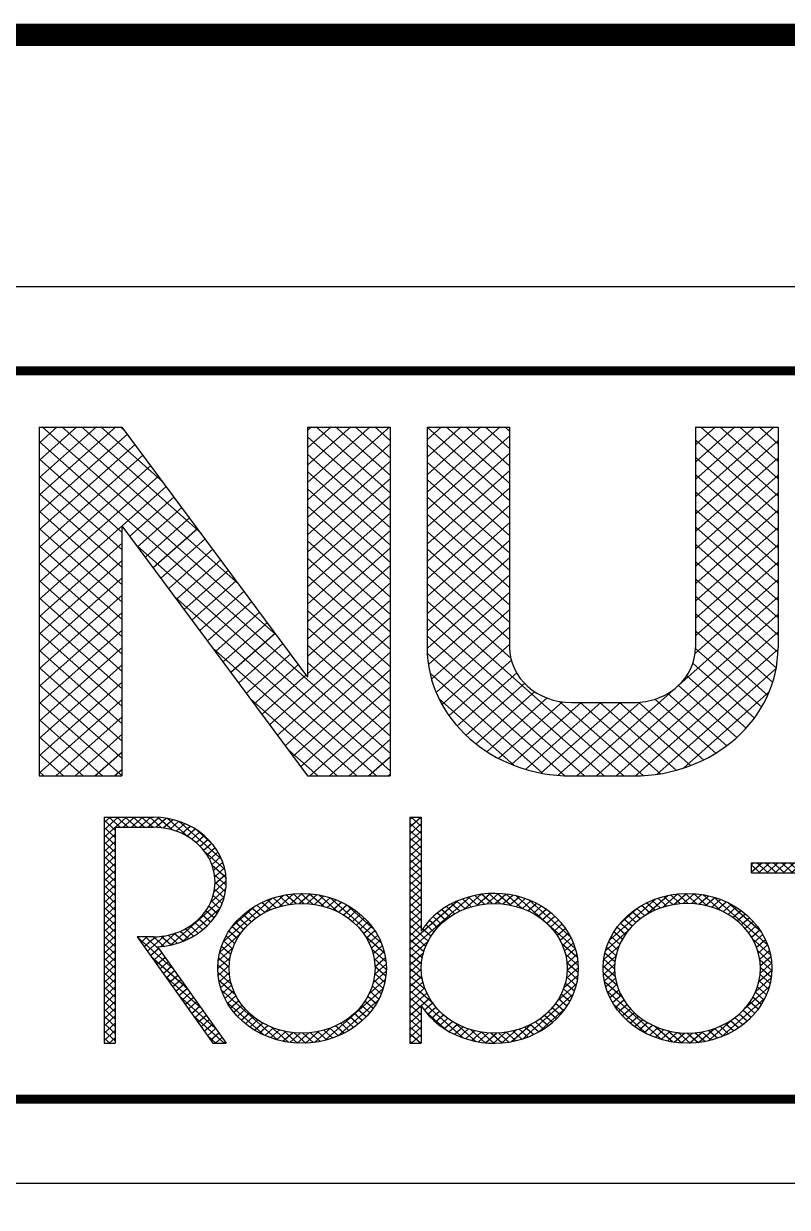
# Model space of a CAD drawing. Extents: x -2384 to 29887, y -2542 to 22350.
# Drawn here: x 6182 to 6398.3, y 334.5 to 669.9 of the extents above; entities that cross this region are included whole.
import ezdxf
from ezdxf.enums import TextEntityAlignment as Align

# ---------------------------------------------------------------- set-up
doc = ezdxf.new("R2010")
doc.units = 0
doc.header["$LTSCALE"] = 63.5
doc.header["$MEASUREMENT"] = 0
doc.layers.get('0').update_dxf_attribs({"linetype": 'CONTINUOUS'})
doc.layers.add('6', color=8, linetype='CONTINUOUS')
doc.styles.add('TitleBlockText1', font='romans.shx', dxfattribs={"width": 0.75})

# ---------------------------------------------------------------- blocks, each defined once
blk = doc.blocks.new('*X5')
at = {"color": 0}
for p, q in [((774.826731, 239.016568), (779.441831, 243.631668)), ((774.826731, 240.254004), (778.204394, 243.631668)), ((774.826731, 241.491441), (776.966958, 243.631668)), ((774.826731, 242.728878), (775.729521, 243.631668)), ((780.051448, 238.359094), (774.826731, 243.583811)), ((780.051448, 239.59653), (776.016311, 243.631668)), ((780.051448, 240.833967), (777.253748, 243.631668)), ((780.051448, 242.071404), (778.491184, 243.631668)), ((780.051448, 243.308841), (779.728621, 243.631668)), ((791.80795, 238.67367), (796.765947, 243.631668)), ((791.80795, 239.911107), (795.528511, 243.631668)), ((791.80795, 241.148544), (794.291074, 243.631668)), ((791.80795, 242.385981), (793.053637, 243.631668)), ((791.80795, 243.623418), (791.8162, 243.631668)), ((797.032667, 238.701991), (792.10299, 243.631668)), ((797.032667, 239.939428), (793.340427, 243.631668)), ((797.032667, 241.176865), (794.577864, 243.631668)), ((797.032667, 242.414301), (795.815301, 243.631668)), ((774.826731, 237.779131), (780.051448, 243.003848)), ((780.051448, 237.121657), (774.826731, 242.346374)), ((797.032667, 237.464554), (791.80795, 242.689271)), ((791.80795, 237.436233), (797.032667, 242.66095)), ((774.826731, 236.541694), (780.051448, 241.766411)), ((797.032667, 236.227117), (791.80795, 241.451834)), ((791.80795, 236.198797), (797.032667, 241.423514)), ((780.051448, 235.88422), (774.826731, 241.108937)), ((774.826731, 235.304257), (780.051448, 240.528974)), ((780.051448, 234.646783), (774.826731, 239.8715)), ((797.032667, 234.98968), (791.80795, 240.214397)), ((791.80795, 234.96136), (797.032667, 240.186077)), ((774.826731, 234.06682), (780.051448, 239.291537)), ((780.051448, 233.409346), (774.826731, 238.634063)), ((797.032667, 233.752243), (791.80795, 238.97696)), ((791.80795, 233.723923), (797.032667, 238.94864)), ((774.826731, 232.829383), (780.051448, 238.0541)), ((797.032667, 232.514806), (791.80795, 237.739524)), ((791.80795, 232.486486), (797.032667, 237.711203)), ((780.051448, 232.171909), (774.826731, 237.396626)), ((774.826731, 231.591946), (780.051448, 236.816663)), ((780.051448, 230.934472), (774.826731, 236.159189)), ((797.032667, 231.27737), (791.80795, 236.502087)), ((791.80795, 231.249049), (797.032667, 236.473766)), ((774.826731, 230.35451), (780.051448, 235.579227)), ((780.051448, 229.697035), (774.826731, 234.921753)), ((797.032667, 230.039933), (791.80795, 235.26465)), ((791.80795, 230.011612), (797.032667, 235.236329)), ((774.826731, 229.117073), (780.051448, 234.34179)), ((797.032667, 228.802496), (791.80795, 234.027213)), ((791.80795, 228.774175), (797.032667, 233.998892)), ((780.051448, 228.459599), (774.826731, 233.684316)), ((774.826831, 227.879736), (780.051448, 233.104353)), ((780.129598, 227.144012), (774.826731, 232.446879)), ((791.786752, 227.515541), (797.032667, 232.761456)), ((797.025939, 227.571787), (791.80795, 232.789776)), ((774.905975, 226.721443), (780.051448, 231.866916)), ((796.91287, 226.447419), (791.80795, 231.552339)), ((787.254359, 218.781814), (774.826731, 231.209442)), ((784.290463, 218.781814), (797.032667, 231.524019)), ((775.105238, 225.683269), (780.051448, 230.629479)), ((785.527899, 218.781814), (797.032667, 230.286582)), ((796.687737, 225.435116), (791.80795, 230.314902)), ((786.016922, 218.781814), (774.826731, 229.972005)), ((775.398838, 224.739433), (780.051448, 229.392042)), ((784.779485, 218.781814), (774.826731, 228.734568)), ((786.765336, 218.781814), (797.032667, 229.049145)), ((796.372837, 224.512579), (791.80795, 229.077465)), ((775.771727, 223.874885), (780.051448, 228.154605)), ((788.003452, 218.782493), (797.031988, 227.811029)), ((795.981439, 223.66654), (791.8071, 227.840878)), ((783.531658, 218.792204), (774.837121, 227.486741)), ((776.214613, 223.080333), (780.15636, 227.022081)), ((789.358633, 218.900237), (796.914244, 226.455849)), ((795.521788, 222.888753), (791.635943, 226.774598)), ((782.11494, 218.971485), (775.016402, 226.070024)), ((776.72173, 222.350014), (780.491198, 226.119481)), ((794.998954, 222.174151), (791.255698, 225.917407)), ((777.28975, 221.680597), (780.989095, 225.379941)), ((794.415749, 221.519919), (790.720937, 225.214731)), ((780.298602, 219.550386), (775.595303, 224.253686)), ((777.917236, 221.070646), (781.628394, 224.781804)), ((778.604434, 220.520407), (782.412484, 224.328457)), ((779.353304, 220.03184), (783.373315, 224.051851)), ((788.473296, 218.800314), (783.188928, 224.084681)), ((793.070555, 220.39024), (789.221632, 224.239163)), ((793.773172, 220.925059), (790.04605, 224.652181)), ((791.034974, 219.339141), (796.47534, 224.779507)), ((780.167823, 219.608922), (784.565432, 224.006531)), ((781.054647, 219.258309), (785.802869, 224.006531)), ((782.024462, 218.990688), (787.040306, 224.006531)), ((783.094771, 218.823559), (788.29894, 224.027729)), ((789.573286, 218.937761), (784.504515, 224.006531)), ((790.56662, 219.181864), (785.741952, 224.006531)), ((791.473323, 219.512597), (786.979389, 224.006531)), ((792.305463, 219.917894), (788.204352, 224.019005))]:
    blk.add_line(p, q, dxfattribs=at)
blk = doc.blocks.new('*X8')
at = {"color": 0}
for p, q in [((761.771947, 203.864697), (764.961894, 207.054644)), ((764.832472, 206.201915), (764.287463, 206.746924)), ((764.406242, 205.968662), (765.71576, 207.27818)), ((765.203127, 206.36159), (764.642185, 206.922532)), ((765.601522, 206.493526), (765.019188, 207.075859)), ((765.3994, 206.431489), (766.346502, 207.378592)), ((766.031673, 206.593704), (765.420693, 207.204685)), ((766.499729, 206.655979), (765.849823, 207.305884)), ((766.104827, 206.606586), (766.903828, 207.405588)), ((767.015682, 206.670355), (766.311095, 207.374943)), ((766.696688, 206.668117), (767.409397, 207.380826)), ((767.597591, 206.618777), (766.811318, 207.405049)), ((767.219425, 206.660524), (767.87496, 207.316059)), ((768.285015, 206.461683), (767.36151, 207.385188)), ((767.692639, 206.603408), (768.307705, 207.218474)), ((769.216099, 206.060928), (767.981606, 207.295422)), ((768.126996, 206.507435), (768.712364, 207.092803)), ((768.528987, 206.379096), (769.092199, 206.942308)), ((772.043793, 203.763565), (768.715756, 207.091602)), ((768.902833, 206.222612), (769.449522, 206.769301)), ((762.323581, 204.946661), (763.87993, 206.50301)), ((763.863991, 205.579406), (763.343365, 206.100032)), ((764.164418, 205.809309), (763.638988, 206.334739)), ((764.486846, 206.017211), (763.953437, 206.55062)), ((769.251376, 206.040825), (769.785985, 206.575434)), ((769.576537, 205.835656), (770.102757, 206.361875)), ((771.565586, 204.772102), (769.724293, 206.613395)), ((769.87958, 205.608369), (770.400628, 206.129417)), ((763.089883, 204.762523), (762.566353, 205.286053)), ((763.32679, 205.055947), (762.80709, 205.575647)), ((763.584871, 205.328196), (763.066123, 205.846944)), ((770.161256, 205.359715), (770.68008, 205.878538)), ((770.421882, 205.090011), (770.941316, 205.609444)), ((770.661371, 204.79917), (771.18428, 205.322078)), ((761.548411, 203.110831), (762.857929, 204.420349)), ((762.682265, 204.109481), (762.141474, 204.650272)), ((762.874701, 204.447375), (762.344266, 204.977811)), ((770.879226, 204.486695), (771.408652, 205.01612)), ((771.074487, 204.151625), (771.613824, 204.690962)), ((762.372831, 203.358255), (761.798166, 203.932921)), ((762.514179, 203.747237), (761.958968, 204.302449)), ((772.247612, 203.029416), (771.013119, 204.263909)), ((771.245628, 203.792437), (771.798851, 204.345659)), ((771.390373, 203.406851), (771.962372, 203.97885)), ((771.505358, 202.991506), (772.102477, 203.588625)), ((761.447999, 202.480088), (762.395101, 203.427191)), ((762.186251, 202.484176), (761.550433, 203.119993)), ((762.261747, 202.939009), (761.661057, 203.539699)), ((772.337379, 202.409319), (771.413873, 203.332825)), ((771.585529, 202.541347), (772.21649, 203.172307)), ((761.421003, 201.922762), (762.220004, 202.721764)), ((762.182041, 201.427725), (761.426522, 202.183244)), ((761.445765, 201.417194), (762.158474, 202.129903)), ((762.154795, 201.985301), (761.470281, 202.669815)), ((772.35724, 201.859128), (771.570968, 202.6454)), ((771.603917, 201.499075), (772.349166, 202.244324)), ((772.327134, 201.358904), (771.622546, 202.063491)), ((771.622925, 202.048412), (772.300595, 202.726083)), ((762.297702, 200.781734), (761.428481, 201.650955)), ((761.510532, 200.951631), (762.166067, 201.607166)), ((771.501555, 200.866383), (772.353412, 201.71824)), ((772.258075, 200.897632), (771.60817, 201.547538)), ((762.585466, 199.96364), (761.492323, 201.056783)), ((761.608117, 200.518886), (762.223182, 201.133951)), ((761.733788, 200.114227), (762.319156, 200.699595)), ((771.244263, 200.078761), (772.298312, 201.132809)), ((772.02805, 200.066998), (771.445716, 200.649331)), ((772.156876, 200.468502), (771.545895, 201.079483)), ((765.319918, 196.698858), (761.651049, 200.367727)), ((761.884283, 199.734392), (762.447495, 200.297604)), ((762.05729, 199.377069), (762.603978, 199.923757)), ((768.368446, 196.672614), (772.153977, 200.458144)), ((771.699115, 199.335272), (771.154106, 199.880281)), ((771.874723, 199.689994), (771.313781, 200.250937)), ((764.440828, 197.047618), (761.999809, 199.488637)), ((762.251157, 199.040606), (762.785766, 199.575215)), ((762.464715, 198.723834), (762.990935, 199.250054)), ((769.213338, 196.987176), (771.839415, 199.613252)), ((771.28693, 198.686797), (770.7615, 199.212227)), ((771.502811, 199.001246), (770.969402, 199.534655)), ((762.697174, 198.425962), (763.218222, 198.947011)), ((762.948052, 198.146511), (763.466876, 198.665335)), ((763.217147, 197.885275), (763.73658, 198.404709)), ((770.527837, 197.854899), (770.008138, 198.374599)), ((770.799135, 198.113932), (770.280387, 198.63268)), ((771.052223, 198.391174), (770.531597, 198.9118)), ((763.504513, 197.642311), (764.027421, 198.165219)), ((763.81047, 197.417939), (764.339896, 197.947364)), ((764.135629, 197.212767), (764.674966, 197.752104)), ((764.480932, 197.02774), (765.034154, 197.580962)), ((764.847741, 196.864219), (765.41974, 197.436218)), ((766.008973, 196.540132), (764.915831, 197.633275)), ((767.693781, 196.528279), (768.74783, 197.582328)), ((769.25464, 197.006777), (768.699428, 197.561989)), ((769.602463, 197.189283), (769.061672, 197.730075)), ((769.930001, 197.392075), (769.399566, 197.922511)), ((770.238244, 197.614163), (769.714714, 198.137692)), ((765.237966, 196.724114), (765.835085, 197.321233)), ((765.654283, 196.610101), (766.285244, 197.241062)), ((766.603146, 196.47629), (765.733925, 197.345511)), ((766.100508, 196.525995), (766.778178, 197.203666)), ((767.135435, 196.474331), (766.379916, 197.22985)), ((766.582267, 196.477425), (767.327516, 197.222674)), ((767.622006, 196.51809), (766.937492, 197.202604)), ((767.108351, 196.473179), (767.960208, 197.325036)), ((768.072184, 196.598242), (767.436366, 197.23406)), ((768.49189, 196.708867), (767.8912, 197.309556)), ((768.885111, 196.845975), (768.310446, 197.42064))]:
    blk.add_line(p, q, dxfattribs=at)
blk = doc.blocks.new('*X7')
at = {"color": 0}
for p, q in [((754.04334, 211.515662), (755.495585, 212.967907)), ((754.04334, 212.045992), (754.965255, 212.967907)), ((754.04334, 212.576322), (754.434925, 212.967907)), ((755.087736, 212.234341), (754.354169, 212.967907)), ((755.618066, 212.234341), (754.884499, 212.967907)), ((755.292349, 212.234341), (756.025915, 212.967907)), ((756.148396, 212.234341), (755.414829, 212.967907)), ((755.822679, 212.234341), (756.556245, 212.967907)), ((756.678726, 212.234341), (755.94516, 212.967907)), ((756.353009, 212.234341), (757.086576, 212.967907)), ((757.209056, 212.234341), (756.47549, 212.967907)), ((756.883339, 212.234341), (757.60348, 212.954482)), ((757.774267, 212.19946), (757.00582, 212.967907)), ((757.410342, 212.231014), (758.074389, 212.895061)), ((758.457159, 212.046898), (757.54556, 212.958497)), ((759.484583, 211.549805), (758.154203, 212.880184)), ((754.776907, 212.01484), (754.04334, 212.748407)), ((754.776907, 211.48451), (754.04334, 212.218077)), ((757.891723, 212.182065), (758.506849, 212.79719)), ((758.326053, 212.086064), (758.907201, 212.667213)), ((758.722547, 211.952228), (759.27958, 212.509262)), ((761.684327, 209.88039), (758.891745, 212.672972)), ((759.086743, 211.786094), (759.626768, 212.326119)), ((759.422112, 211.591134), (759.950647, 212.119668)), ((761.069641, 211.025406), (760.036762, 212.058286)), ((754.04334, 210.985332), (754.776907, 211.718899)), ((754.776907, 210.95418), (754.04334, 211.687747)), ((759.730819, 211.36951), (760.25245, 211.891141)), ((760.014094, 211.122456), (760.532903, 211.641264)), ((760.272429, 210.85046), (760.792299, 211.37033)), ((754.04334, 210.455002), (754.776907, 211.188568)), ((754.776907, 210.42385), (754.04334, 211.157417)), ((754.04334, 209.924672), (754.776907, 210.658238)), ((754.776907, 209.89352), (754.04334, 210.627086)), ((760.50564, 210.553341), (761.030528, 211.078228)), ((760.712844, 210.230215), (761.247065, 210.764436)), ((754.04334, 209.394342), (754.776907, 210.127908)), ((754.776907, 209.36319), (754.04334, 210.096756)), ((761.89154, 209.142847), (760.56116, 210.473227)), ((760.892332, 209.879373), (761.440921, 210.427962)), ((761.041288, 209.497999), (761.610529, 210.06724)), ((754.04334, 208.864011), (754.776907, 209.597578)), ((754.776907, 208.83286), (754.04334, 209.566426)), ((754.04334, 208.333681), (754.776907, 209.067248)), ((754.776907, 208.302529), (754.04334, 209.036096)), ((761.969852, 208.534205), (761.058254, 209.445804)), ((761.155237, 209.081618), (761.753553, 209.679933)), ((761.226919, 208.62297), (761.866545, 209.262595)), ((754.04334, 207.803351), (754.776907, 208.536918)), ((754.776907, 207.772199), (754.04334, 208.505766)), ((761.180293, 207.515683), (761.978619, 208.314009)), ((761.973395, 208.000332), (761.210816, 208.762911)), ((761.243694, 208.109415), (761.944307, 208.810028)), ((761.924607, 207.51879), (761.245515, 208.197882)), ((754.04334, 207.273021), (754.776907, 208.006588)), ((754.776907, 207.241869), (754.04334, 207.975436)), ((754.04334, 206.742691), (754.776907, 207.476258)), ((754.776907, 206.711539), (754.04334, 207.445106)), ((760.968799, 206.77386), (761.955306, 207.760366)), ((761.835336, 207.077731), (761.210028, 207.703039)), ((754.04334, 206.212361), (754.776907, 206.945928)), ((754.776907, 206.181209), (754.04334, 206.914776)), ((758.362501, 203.637231), (761.845969, 207.120699)), ((761.561187, 206.291219), (760.999057, 206.85335)), ((761.712674, 206.670062), (761.124359, 207.258378)), ((754.04334, 205.682031), (754.776907, 206.415598)), ((754.776907, 205.650879), (754.04334, 206.384446)), ((759.16599, 203.91039), (761.57281, 206.31721)), ((761.182979, 205.608768), (760.652115, 206.139632)), ((761.383932, 205.938145), (760.840348, 206.481728)), ((754.04334, 205.151701), (754.776907, 205.885268)), ((754.776907, 205.120549), (754.04334, 205.854116)), ((754.04334, 204.621371), (754.776907, 205.354938)), ((754.776907, 204.590219), (754.04334, 205.323786)), ((760.449093, 204.751663), (759.929836, 205.270921)), ((760.714944, 205.016143), (760.195812, 205.535275)), ((760.959703, 205.301713), (760.436791, 205.824625)), ((754.04334, 204.091041), (754.776907, 204.824607)), ((754.776907, 204.059889), (754.04334, 204.793456)), ((757.722833, 203.527894), (758.70934, 204.5144)), ((758.787491, 203.761615), (758.19714, 204.351966)), ((759.168106, 203.911329), (758.604528, 204.474908)), ((759.522788, 204.086978), (758.978188, 204.631578)), ((759.853661, 204.286435), (759.322122, 204.817974)), ((760.162139, 204.508287), (759.638841, 205.031585)), ((754.04334, 203.560711), (754.776907, 204.294277)), ((754.776907, 203.529559), (754.04334, 204.263125)), ((754.04334, 203.030381), (754.776907, 203.763947)), ((754.776907, 202.999229), (754.04334, 203.732795)), ((758.55325, 201.874535), (756.20861, 204.219176)), ((756.241154, 204.167534), (756.311123, 204.237504)), ((756.446165, 203.842216), (756.841453, 204.237504)), ((756.651177, 203.516897), (757.373785, 204.239505)), ((757.649532, 203.308583), (756.720612, 204.237504)), ((756.856188, 203.191578), (757.967517, 204.302907)), ((757.934361, 203.554085), (757.25094, 204.237505)), ((758.377806, 203.640969), (757.749594, 204.269182)), ((754.04334, 202.50005), (754.776907, 203.233617)), ((754.776907, 202.468898), (754.04334, 203.202465)), ((757.061199, 202.86626), (757.593089, 203.398149)), ((757.266211, 202.540941), (757.798101, 203.072831)), ((754.04334, 201.96972), (754.776907, 202.703287)), ((754.776907, 201.938568), (754.04334, 202.672135)), ((754.04334, 201.43939), (754.776907, 202.172957)), ((754.776907, 201.408238), (754.04334, 202.141805)), ((759.456968, 200.440487), (757.112328, 202.785128)), ((757.471222, 202.215622), (758.003112, 202.747512)), ((757.676234, 201.890304), (758.208123, 202.422193)), ((757.881245, 201.564985), (758.413135, 202.096875)), ((754.04334, 200.90906), (754.776907, 201.642627)), ((754.776907, 200.877908), (754.04334, 201.611475)), ((760.360686, 199.00644), (758.016045, 201.35108)), ((758.086257, 201.239666), (758.618146, 201.771556)), ((758.291268, 200.914348), (758.823158, 201.446237)), ((754.04334, 200.37873), (754.776907, 201.112297)), ((754.776907, 200.347578), (754.04334, 201.081145)), ((754.04334, 199.8484), (754.776907, 200.581967)), ((754.776907, 199.817248), (754.04334, 200.550815)), ((758.49628, 200.589029), (759.028169, 201.120919)), ((758.701291, 200.263711), (759.233181, 200.7956)), ((754.04334, 199.31807), (754.776907, 200.051637)), ((754.776907, 199.286918), (754.04334, 200.020485)), ((758.906302, 199.938392), (759.438192, 200.470282)), ((761.264404, 197.572392), (758.919763, 199.917032)), ((759.111314, 199.613073), (759.643204, 200.144963)), ((759.316325, 199.287755), (759.848215, 199.819644)), ((754.04334, 198.78774), (754.776907, 199.521307)), ((754.776907, 198.756588), (754.04334, 199.490155)), ((754.04334, 198.25741), (754.776907, 198.990977)), ((759.521337, 198.962436), (760.053226, 199.494326)), ((759.726348, 198.637117), (760.258238, 199.169007)), ((754.776907, 198.226258), (754.04334, 198.959825)), ((754.04334, 197.72708), (754.776907, 198.460646)), ((754.776907, 197.695928), (754.04334, 198.429494)), ((761.837672, 196.468793), (759.823481, 198.482984)), ((759.93136, 198.311799), (760.463249, 198.843688)), ((760.136371, 197.98648), (760.668261, 198.51837)), ((754.04334, 197.19675), (754.776907, 197.930316)), ((754.776907, 197.165598), (754.04334, 197.899164)), ((760.341383, 197.661162), (760.873272, 198.193051)), ((760.546394, 197.335843), (761.078284, 197.867733)), ((760.751406, 197.010524), (761.283295, 197.542414)), ((754.04334, 196.66642), (754.776907, 197.399986)), ((754.776907, 196.635268), (754.04334, 197.368834)), ((754.413051, 196.468793), (754.04334, 196.838504)), ((754.376044, 196.468793), (754.776907, 196.869656)), ((761.307342, 196.468793), (760.727199, 197.048936)), ((760.956417, 196.685206), (761.488307, 197.217095)), ((761.270335, 196.468793), (761.693318, 196.891777)), ((761.800665, 196.468793), (761.89833, 196.566458))]:
    blk.add_line(p, q, dxfattribs=at)
blk = doc.blocks.new('*X9')
at = {"color": 0}
for p, q in [((773.891587, 212.272026), (774.587468, 212.967907)), ((773.891587, 212.802356), (774.057138, 212.967907)), ((774.625154, 212.319136), (773.976382, 212.967907)), ((774.625154, 212.849466), (774.506713, 212.967907)), ((774.625154, 211.788806), (773.891587, 212.522373)), ((773.891587, 211.741696), (774.625154, 212.475263)), ((774.625154, 211.258476), (773.891587, 211.992043)), ((773.891587, 211.211366), (774.625154, 211.944933)), ((774.625154, 210.728146), (773.891587, 211.461713)), ((773.891587, 210.681036), (774.625154, 211.414602)), ((774.625154, 210.197816), (773.891587, 210.931383)), ((773.891587, 210.150706), (774.625154, 210.884272)), ((774.625154, 209.667486), (773.891587, 210.401052)), ((773.891587, 209.620376), (774.625154, 210.353942)), ((774.625154, 209.137156), (773.891587, 209.870722)), ((773.891587, 209.090045), (774.625154, 209.823612)), ((774.625154, 208.606826), (773.891587, 209.340392)), ((773.891587, 208.559715), (774.625154, 209.293282)), ((774.625154, 208.076495), (773.891587, 208.810062)), ((773.891587, 208.029385), (774.625154, 208.762952)), ((774.625154, 207.546165), (773.891587, 208.279732)), ((773.891587, 207.499055), (774.625154, 208.232622)), ((774.625154, 207.015835), (773.891587, 207.749402)), ((773.891587, 206.968725), (774.625154, 207.702292)), ((774.625154, 206.485505), (773.891587, 207.219072)), ((773.891587, 203.256414), (777.819231, 207.184058)), ((773.891587, 206.438395), (774.625154, 207.171962)), ((773.891587, 203.786745), (776.951471, 206.846629)), ((774.625154, 205.955175), (773.891587, 206.688742)), ((777.47965, 206.282659), (776.927509, 206.8348)), ((777.863358, 206.429281), (777.292809, 206.99983)), ((777.423377, 206.257874), (778.503641, 207.338138)), ((778.276554, 206.546416), (777.681376, 207.141594)), ((778.724148, 206.629152), (778.095823, 207.257477)), ((778.2314, 206.535568), (779.095016, 207.399183)), ((779.213846, 206.669784), (778.539871, 207.343758)), ((778.873102, 206.64694), (779.625328, 207.399166)), ((779.75874, 206.65522), (779.018995, 207.394964)), ((779.428044, 206.671551), (780.110371, 207.353879)), ((780.384394, 206.559895), (779.541703, 207.402587)), ((779.925028, 206.638205), (780.559297, 207.272474)), ((781.156729, 206.317891), (780.122425, 207.352195)), ((780.378378, 206.561225), (780.97793, 207.160777)), ((784.638252, 203.366698), (780.789492, 207.215458)), ((780.796388, 206.448905), (781.370204, 207.022721)), ((781.184296, 206.306483), (781.738874, 206.861061)), ((781.545575, 206.137432), (782.085902, 206.677759)), ((784.34075, 204.19453), (781.617324, 206.917956)), ((773.891587, 205.908065), (774.625154, 206.641632)), ((774.625154, 205.424845), (773.891587, 206.158412)), ((773.891587, 205.377735), (774.625154, 206.111302)), ((776.18827, 205.452719), (775.668967, 205.972022)), ((776.477669, 205.69365), (775.955089, 206.21623)), ((776.788656, 205.912993), (776.259773, 206.441876)), ((777.122155, 206.109824), (776.583607, 206.648373)), ((781.882577, 205.944104), (782.41269, 206.474217)), ((782.196883, 205.72808), (782.720213, 206.251409)), ((782.489493, 205.49036), (783.009104, 206.009971)), ((774.625154, 204.894515), (773.891587, 205.628082)), ((773.891587, 204.847405), (774.625154, 205.580972)), ((775.446946, 204.603052), (774.920264, 205.129734)), ((775.672765, 204.907563), (775.151462, 205.428867)), ((775.919988, 205.190671), (775.401104, 205.709555)), ((782.760941, 205.231478), (783.279708, 205.750245)), ((783.011347, 204.951554), (783.532102, 205.472308)), ((783.240428, 204.650305), (783.766102, 205.175978)), ((775.063168, 203.92617), (773.891587, 205.097752)), ((773.891587, 204.317075), (774.625154, 205.050641)), ((774.908488, 203.550521), (773.891587, 204.567422)), ((775.243313, 204.276356), (774.708009, 204.811659)), ((783.447472, 204.327018), (783.981253, 204.860799)), ((783.631261, 203.980477), (784.176792, 204.526008)), ((774.782186, 203.146492), (773.891587, 204.037091)), ((773.891587, 202.726084), (775.03932, 203.873817)), ((784.774989, 202.699631), (783.740685, 203.733935)), ((783.789936, 203.608822), (784.351584, 204.17047)), ((783.920746, 203.209302), (784.504023, 203.792579)), ((774.688604, 202.709745), (773.891587, 203.506761)), ((773.891587, 202.195754), (774.761626, 203.065793)), ((774.634439, 202.233579), (773.891587, 202.976431)), ((784.825381, 202.118909), (783.982689, 202.961601)), ((784.019612, 202.777837), (784.631862, 203.390087)), ((784.080278, 202.308174), (784.731931, 202.959827)), ((774.630756, 201.706932), (773.891587, 202.446101)), ((773.891587, 201.665424), (774.650254, 202.424091)), ((784.817758, 201.596202), (784.078014, 202.335946)), ((784.092549, 201.790114), (784.79965, 202.497215)), ((774.698104, 201.109254), (773.891587, 201.915771)), ((773.891587, 201.135094), (774.625643, 201.86915)), ((774.884047, 200.392981), (773.891587, 201.385441)), ((773.891587, 200.604764), (774.658989, 201.372166)), ((783.875318, 200.512223), (784.806016, 201.442922)), ((784.037898, 201.205134), (784.828092, 201.995327)), ((784.68027, 200.673029), (784.051945, 201.301354)), ((784.766552, 201.117078), (784.092578, 201.791052)), ((773.891587, 200.074434), (774.735969, 200.918816)), ((775.390407, 199.356291), (773.891587, 200.855111)), ((783.456755, 199.563331), (784.712966, 200.819541)), ((784.564387, 200.258582), (783.969209, 200.85376)), ((773.891587, 199.544104), (774.848289, 200.500806)), ((777.374319, 196.842048), (773.891587, 200.324781)), ((773.891587, 199.013774), (774.990711, 200.112898)), ((774.625154, 199.060884), (773.891587, 199.794451)), ((773.891587, 198.483444), (775.159762, 199.751619)), ((781.217802, 196.794047), (784.503147, 200.079392)), ((784.257594, 199.504715), (783.705453, 200.056856)), ((784.422624, 199.870016), (783.852075, 200.440565)), ((774.625154, 198.530554), (773.891587, 199.264121)), ((774.822977, 198.884504), (775.35309, 199.414616)), ((775.045784, 198.576981), (775.569114, 199.100311)), ((782.247203, 197.293118), (784.004075, 199.049991)), ((783.639024, 198.532295), (783.116444, 199.054876)), ((783.86467, 198.836979), (783.335787, 199.365862)), ((784.071166, 199.160813), (783.532618, 199.699362)), ((774.625154, 198.000224), (773.891587, 198.733791)), ((773.891587, 197.953114), (774.625154, 198.68668)), ((774.625154, 197.469894), (773.891587, 198.203461)), ((776.23948, 197.446558), (774.869352, 198.816686)), ((775.287223, 198.288089), (775.806834, 198.807701)), ((775.546949, 198.017485), (776.065716, 198.536252)), ((775.824886, 197.765092), (776.34564, 198.285846)), ((782.85166, 197.728669), (782.330357, 198.249972)), ((783.132349, 197.97831), (782.613464, 198.497194)), ((783.394816, 198.246173), (782.875513, 198.765476)), ((773.891587, 197.422784), (774.625154, 198.15635)), ((774.625154, 196.939564), (773.891587, 197.67313)), ((773.891587, 196.892453), (774.625154, 197.62602)), ((776.121216, 197.531092), (776.646889, 198.056765)), ((776.436394, 197.315941), (776.970175, 197.849722)), ((776.771186, 197.120402), (777.316716, 197.665932)), ((778.140102, 196.606596), (776.779084, 197.967613)), ((777.126723, 196.945609), (777.688372, 197.507258)), ((778.777077, 196.499951), (777.815774, 197.461254)), ((780.477652, 196.584228), (781.733863, 197.840439)), ((781.537832, 196.921176), (780.973315, 197.485694)), ((781.89662, 197.092719), (781.348964, 197.640375)), ((782.234453, 197.285216), (781.699149, 197.820519)), ((782.552528, 197.497471), (782.025846, 198.024153)), ((774.565594, 196.468793), (773.891587, 197.1428)), ((773.998257, 196.468793), (774.625154, 197.09569)), ((777.504614, 196.79317), (778.087891, 197.376447)), ((777.907106, 196.665332), (778.519356, 197.277582)), ((778.337367, 196.565263), (778.989019, 197.216915)), ((779.338523, 196.468835), (778.532048, 197.27531)), ((778.799978, 196.497544), (779.507079, 197.204645)), ((779.847152, 196.490536), (779.129726, 197.207963)), ((779.301867, 196.469102), (780.09206, 197.259296)), ((780.31516, 196.552859), (779.656373, 197.211645)), ((779.854272, 196.491177), (780.78497, 197.421876)), ((780.749955, 196.648393), (780.132538, 197.26581)), ((781.156399, 196.77228), (780.569286, 197.359392)), ((774.035264, 196.468793), (773.891587, 196.61247)), ((774.528587, 196.468793), (774.625154, 196.56536))]:
    blk.add_line(p, q, dxfattribs=at)
blk = doc.blocks.new('*X4')
at = {"color": 0}
for p, q in [((748.616589, 238.7926), (753.455657, 243.631668)), ((748.616589, 240.030036), (752.21822, 243.631668)), ((748.616589, 241.267473), (750.980783, 243.631668)), ((748.616589, 242.50491), (749.743346, 243.631668)), ((763.636819, 228.787548), (748.7927, 243.631668)), ((761.235893, 232.425911), (750.030136, 243.631668)), ((758.834967, 236.064274), (751.267573, 243.631668)), ((756.434042, 239.702636), (752.50501, 243.631668)), ((754.033116, 243.340999), (753.742447, 243.631668)), ((765.597808, 238.449702), (770.779773, 243.631668)), ((765.597808, 239.687139), (769.542336, 243.631668)), ((765.597808, 240.924576), (768.304899, 243.631668)), ((765.597808, 242.162013), (767.067463, 243.631668)), ((765.597808, 243.39945), (765.830026, 243.631668)), ((770.822525, 238.925959), (766.116816, 243.631668)), ((770.822525, 240.163396), (767.354253, 243.631668)), ((770.822525, 241.400833), (768.591689, 243.631668)), ((770.822525, 242.638269), (769.829126, 243.631668)), ((748.616589, 237.555163), (754.179935, 243.118509)), ((770.822525, 237.688522), (765.597808, 242.913239)), ((770.822525, 220.364406), (748.616589, 242.570342)), ((748.616589, 236.317726), (754.67188, 242.373017)), ((765.597808, 237.212265), (770.822525, 242.436983)), ((748.616589, 235.080289), (755.163824, 241.627524)), ((753.841306, 236.108188), (748.616589, 241.332905)), ((770.822525, 236.451085), (765.597808, 241.675802)), ((748.616589, 233.842852), (755.655768, 240.882032)), ((765.597808, 235.974829), (770.822525, 241.199546)), ((748.616589, 232.605415), (756.147713, 240.136539)), ((753.841306, 234.870751), (748.616589, 240.095468)), ((770.822525, 235.213648), (765.597808, 240.438365)), ((765.597808, 234.737392), (770.822525, 239.962109)), ((753.843262, 236.594652), (756.639657, 239.391047)), ((770.822525, 233.976211), (765.597808, 239.200928)), ((753.841306, 233.633314), (748.616589, 238.858031)), ((754.335206, 235.849159), (757.131601, 238.645554)), ((765.597808, 233.499955), (770.822525, 238.724672)), ((753.841306, 232.395877), (748.616589, 237.620594)), ((754.827151, 235.103667), (757.623546, 237.900062)), ((770.822525, 232.738774), (765.597808, 237.963491)), ((755.319095, 234.358174), (758.11549, 237.154569)), ((765.597808, 232.262518), (770.822525, 237.487235)), ((748.616589, 231.367978), (753.841306, 236.592695)), ((753.841306, 231.15844), (748.616589, 236.383157)), ((755.81104, 233.612682), (758.607435, 236.409077)), ((770.822525, 231.501338), (765.597808, 236.726055)), ((765.597808, 231.025081), (770.822525, 236.249798)), ((748.616589, 230.130542), (753.841306, 235.355259)), ((756.302984, 232.867189), (759.099379, 235.663584)), ((770.822525, 230.263901), (765.597808, 235.488618)), ((753.841306, 229.921003), (748.616589, 235.14572)), ((770.822525, 219.126969), (754.790914, 235.15858)), ((756.794928, 232.121697), (759.591323, 234.918092)), ((765.597808, 229.787644), (770.822525, 235.012361)), ((748.616589, 228.893105), (753.841306, 234.117822)), ((753.841306, 228.683567), (748.616589, 233.908284)), ((757.286873, 231.376204), (760.083268, 234.172599)), ((770.822525, 229.026464), (765.597808, 234.251181)), ((757.778817, 230.630712), (760.575212, 233.427107)), ((765.597808, 228.550207), (770.822525, 233.774924)), ((748.616589, 227.655668), (753.841306, 232.880385)), ((753.841306, 227.44613), (748.616589, 232.670847)), ((758.270761, 229.885219), (761.067157, 232.681614)), ((770.822525, 227.789027), (765.597808, 233.013744)), ((765.597808, 227.312771), (770.822525, 232.537488)), ((748.616589, 226.418231), (753.841306, 231.642948)), ((758.762706, 229.139727), (761.559101, 231.936122)), ((770.822525, 226.55159), (765.597808, 231.776307)), ((753.841306, 226.208693), (748.616589, 231.43341)), ((769.930243, 218.781814), (757.19184, 231.520217)), ((759.25465, 228.394234), (762.051045, 231.190629)), ((765.597808, 226.075334), (770.822525, 231.300051)), ((748.616589, 225.180794), (753.841306, 230.405511)), ((753.841306, 224.971256), (748.616589, 230.195973)), ((759.746595, 227.648742), (762.54299, 230.445137)), ((763.190205, 222.430295), (770.822525, 230.062614)), ((770.822525, 225.314153), (765.597808, 230.53887)), ((760.238539, 226.903249), (763.034934, 229.699644)), ((770.822525, 224.076716), (765.597808, 229.301433)), ((748.616589, 223.943357), (753.841306, 229.168074)), ((753.841306, 223.733819), (748.616589, 228.958536)), ((760.730483, 226.157757), (763.526879, 228.954152)), ((763.68215, 221.684802), (770.822525, 228.825177)), ((748.616589, 222.70592), (753.841306, 227.930637)), ((768.692806, 218.781814), (759.592766, 227.881854)), ((761.222428, 225.412264), (764.018823, 228.20866)), ((770.822525, 222.83928), (765.597808, 228.063997)), ((753.841306, 222.496382), (748.616589, 227.721099)), ((761.714372, 224.666772), (764.510767, 227.463167)), ((764.174094, 220.93931), (770.822525, 227.58774)), ((748.616589, 221.468483), (753.841306, 226.6932)), ((753.841306, 221.258945), (748.616589, 226.483662)), ((762.206317, 223.921279), (765.002712, 226.717675)), ((764.666039, 220.193817), (770.822525, 226.350303)), ((770.822525, 221.601843), (765.597808, 226.82656)), ((762.698261, 223.175787), (765.494656, 225.972182)), ((748.616589, 220.231047), (753.841306, 225.455764)), ((753.841306, 220.021509), (748.616589, 225.246226)), ((765.157983, 219.448325), (770.822525, 225.112866)), ((748.616589, 218.99361), (753.841306, 224.218327)), ((767.455369, 218.781814), (761.993691, 224.243492)), ((753.841306, 218.784072), (748.616589, 224.008789)), ((765.72891, 218.781814), (770.822525, 223.875429)), ((752.606126, 218.781814), (748.616589, 222.771352)), ((749.64223, 218.781814), (753.841306, 222.98089)), ((766.966346, 218.781814), (770.822525, 222.637993)), ((751.36869, 218.781814), (748.616589, 221.533915)), ((750.879667, 218.781814), (753.841306, 221.743453)), ((768.203783, 218.781814), (770.822525, 221.400556)), ((750.131253, 218.781814), (748.616589, 220.296478)), ((752.117104, 218.781814), (753.841306, 220.506016)), ((766.217932, 218.781814), (764.394617, 220.605129)), ((769.44122, 218.781814), (770.822525, 220.163119)), ((748.893816, 218.781814), (748.616589, 219.059041)), ((753.354541, 218.781814), (753.841306, 219.268579)), ((770.678657, 218.781814), (770.822525, 218.925682))]:
    blk.add_line(p, q, dxfattribs=at)
blk = doc.blocks.new('*X10')
at = {"color": 0}
for p, q in [((786.833927, 204.001163), (789.833909, 207.001144)), ((789.171228, 205.808134), (790.61644, 207.253346)), ((789.785286, 206.174616), (789.242355, 206.717546)), ((790.151873, 206.338359), (789.593748, 206.896483)), ((790.545702, 206.474859), (789.967138, 207.053423)), ((790.280752, 206.387328), (791.261927, 207.368503)), ((790.970548, 206.580344), (790.36463, 207.186261)), ((791.432142, 206.649079), (790.789184, 207.292038)), ((791.012228, 206.588474), (791.828927, 207.405172)), ((791.939696, 206.671855), (791.245052, 207.3665)), ((791.617836, 206.663752), (792.341654, 207.38757)), ((792.509514, 206.632368), (791.738595, 207.403287)), ((792.14975, 206.665336), (792.812919, 207.328504)), ((793.175923, 206.496289), (792.279971, 207.392241)), ((792.629861, 206.615116), (793.250439, 207.235694)), ((794.045661, 206.156881), (792.887167, 207.315375)), ((793.069792, 206.524717), (793.659246, 207.114171)), ((793.476523, 206.401118), (794.042792, 206.967387)), ((797.095149, 203.637723), (793.598395, 207.134477)), ((793.854558, 206.248822), (794.403514, 206.797779)), ((796.687787, 204.575415), (794.536086, 206.727116)), ((787.530619, 205.228184), (788.606887, 206.304453)), ((788.827411, 205.5415), (788.307267, 206.061644)), ((789.12447, 205.774771), (788.599992, 206.299249)), ((789.443391, 205.98618), (788.911455, 206.518116)), ((794.206912, 206.070847), (794.743153, 206.607087)), ((794.535633, 205.869238), (795.062944, 206.396548)), ((794.842075, 205.64535), (795.363733, 206.167008)), ((795.127063, 205.400007), (795.646046, 205.918991)), ((788.063247, 204.714674), (787.538846, 205.239074)), ((788.296802, 205.011449), (787.776696, 205.531555)), ((788.551589, 205.286992), (788.032879, 205.805702)), ((795.390977, 205.133592), (795.910129, 205.652743)), ((795.633795, 204.84608), (796.155966, 205.36825)), ((786.581725, 203.218631), (788.026937, 204.663843)), ((787.662793, 204.054468), (787.120034, 204.597227)), ((787.851543, 204.396048), (787.319727, 204.927864)), ((795.855085, 204.53704), (796.383279, 205.065233)), ((796.053965, 204.20559), (796.591507, 204.743132)), ((796.229008, 203.850302), (796.779764, 204.401058)), ((787.361826, 203.294774), (786.783573, 203.873027)), ((787.498709, 203.688222), (786.940817, 204.246114)), ((797.276046, 202.926496), (796.117553, 204.084989)), ((796.378071, 203.469035), (796.94676, 204.037724)), ((796.497992, 203.058626), (797.090682, 203.651316)), ((786.429899, 202.006144), (787.246598, 202.822843)), ((786.466569, 202.573144), (787.447744, 203.554319)), ((787.186627, 202.409313), (786.54424, 203.0517)), ((787.255899, 202.870371), (786.650399, 203.475871)), ((797.352912, 202.3193), (796.45696, 203.215251)), ((796.584041, 202.614345), (797.208993, 203.239297)), ((787.20166, 201.33362), (786.431987, 202.103293)), ((786.447502, 201.493417), (787.17132, 202.217235)), ((787.163159, 201.902451), (786.469328, 202.596282)), ((797.363958, 201.777924), (796.593039, 202.548843)), ((796.619933, 201.589577), (797.352698, 202.322342)), ((796.628833, 202.128806), (797.298092, 202.798066)), ((787.336063, 200.668887), (786.442307, 201.562643)), ((786.506567, 201.022152), (787.169736, 201.685321)), ((796.533448, 200.972761), (797.364655, 201.803968)), ((797.252709, 200.828513), (796.609751, 201.471471)), ((797.327171, 201.28438), (796.632526, 201.979025)), ((787.670975, 199.803645), (786.518123, 200.956497)), ((786.599378, 200.584633), (787.219955, 201.20521)), ((786.7209, 200.175825), (787.310354, 200.765279)), ((795.57202, 198.950673), (797.193047, 200.5717)), ((796.309919, 200.218902), (797.320257, 201.22924)), ((797.014095, 200.006467), (796.43553, 200.585031)), ((797.146933, 200.403959), (796.541015, 201.009877)), ((790.207764, 196.736526), (786.697197, 200.247093)), ((786.867684, 199.792279), (787.433953, 200.358548)), ((787.037292, 199.431557), (787.586249, 199.980514)), ((794.070667, 196.91899), (796.916081, 199.764405)), ((796.678217, 199.281684), (796.135287, 199.824614)), ((796.857154, 199.633077), (796.29903, 200.191201)), ((789.275209, 197.138751), (787.099422, 199.314538)), ((787.227984, 199.091919), (787.764224, 199.628159)), ((787.438523, 198.772127), (787.965833, 199.299438)), ((787.668063, 198.471338), (788.189722, 198.992996)), ((796.25992, 198.639321), (795.735443, 199.163799)), ((796.478787, 198.950784), (795.946851, 199.48272)), ((787.916081, 198.189025), (788.435064, 198.708009)), ((788.182328, 197.924942), (788.70148, 198.444094)), ((793.263371, 196.642025), (794.884398, 198.263052)), ((795.492226, 197.816025), (794.97212, 198.33613)), ((795.766373, 198.072208), (795.247663, 198.590918)), ((796.022315, 198.346596), (795.502172, 198.866739)), ((795.541789, 197.859782), (795.975289, 198.293282)), ((788.466821, 197.679106), (788.988992, 198.201276)), ((788.769838, 197.451792), (789.298032, 197.979986)), ((789.09194, 197.243564), (789.629482, 197.781106)), ((789.434013, 197.055307), (789.984769, 197.606063)), ((790.917169, 196.557451), (789.764316, 197.710303)), ((789.797348, 196.888312), (790.366036, 197.457)), ((792.605831, 196.514814), (793.616169, 197.525153)), ((794.206785, 196.980145), (793.648893, 197.538037)), ((794.557898, 197.159363), (794.015139, 197.702122)), ((794.888535, 197.359056), (794.356719, 197.890871)), ((795.199746, 197.578175), (794.675345, 198.102575)), ((790.183756, 196.74439), (790.776445, 197.337079)), ((790.595774, 196.626078), (791.220727, 197.25103)), ((791.523314, 196.481636), (790.629558, 197.375392)), ((791.037006, 196.536979), (791.706265, 197.206238)), ((792.063964, 196.471316), (791.294292, 197.240989)), ((791.512729, 196.482373), (792.245495, 197.215138)), ((792.556954, 196.508657), (791.863123, 197.202487)), ((792.031103, 196.470416), (792.86231, 197.301624)), ((793.012371, 196.583569), (792.369984, 197.225956)), ((793.436542, 196.689728), (792.831042, 197.295228)), ((793.833699, 196.822902), (793.255445, 197.401155))]:
    blk.add_line(p, q, dxfattribs=at)
blk = doc.blocks.new('*X11')
at = {"color": 0}
for p, q in [((798.956391, 212.411316), (799.512982, 212.967907)), ((798.956391, 212.941646), (798.982652, 212.967907)), ((799.689958, 212.179846), (798.956391, 212.913413)), ((799.689958, 212.710176), (799.432227, 212.967907)), ((798.956391, 211.880986), (799.689958, 212.614553)), ((799.689958, 211.649516), (798.956391, 212.383083)), ((798.956391, 211.350656), (799.689958, 212.084223)), ((799.689958, 211.119186), (798.956391, 211.852752)), ((798.956391, 210.820326), (799.689958, 211.553893)), ((799.689958, 210.588856), (798.956391, 211.322422)), ((798.956391, 210.289996), (799.689958, 211.023563)), ((799.689958, 210.058526), (798.956391, 210.792092)), ((798.631946, 208.90489), (799.689958, 209.962902)), ((798.956391, 209.759666), (799.689958, 210.493233)), ((800.313263, 208.90489), (798.956391, 210.261762)), ((799.782933, 208.90489), (798.956391, 209.731432)), ((796.04519, 208.969785), (796.713862, 209.638457)), ((796.04519, 209.500115), (796.183532, 209.638457)), ((796.600953, 208.90489), (796.04519, 209.460653)), ((797.131283, 208.90489), (796.397716, 209.638457)), ((796.510625, 208.90489), (797.244192, 209.638457)), ((797.661613, 208.90489), (796.928046, 209.638457)), ((797.040955, 208.90489), (797.774522, 209.638457)), ((798.191943, 208.90489), (797.458376, 209.638457)), ((797.571285, 208.90489), (798.304852, 209.638457)), ((798.722273, 208.90489), (797.988706, 209.638457)), ((798.101615, 208.90489), (798.835182, 209.638457)), ((799.689958, 208.467535), (798.519036, 209.638457)), ((798.956391, 208.699006), (799.895842, 209.638457)), ((799.692606, 208.90489), (800.426173, 209.638457)), ((800.843593, 208.90489), (800.110027, 209.638457)), ((800.222936, 208.90489), (800.956503, 209.638457)), ((801.373924, 208.90489), (800.640357, 209.638457)), ((800.753266, 208.90489), (801.486833, 209.638457)), ((801.904254, 208.90489), (801.170687, 209.638457)), ((801.283596, 208.90489), (802.017163, 209.638457)), ((802.434584, 208.90489), (801.701017, 209.638457)), ((801.813926, 208.90489), (802.547493, 209.638457)), ((802.837275, 209.032529), (802.231347, 209.638457)), ((802.344256, 208.90489), (802.837275, 209.397909)), ((802.837275, 209.562859), (802.761677, 209.638457)), ((796.070623, 208.90489), (796.04519, 208.930323)), ((798.956391, 208.168676), (799.689958, 208.902242)), ((799.689958, 207.937205), (798.956391, 208.670772)), ((798.956391, 207.638345), (799.689958, 208.371912)), ((799.689958, 207.406875), (798.956391, 208.140442)), ((798.956391, 207.108015), (799.689958, 207.841582)), ((799.689958, 206.876545), (798.956391, 207.610112)), ((798.956391, 206.577685), (799.689958, 207.311252)), ((799.689958, 206.346215), (798.956391, 207.079782)), ((798.956391, 206.047355), (799.689958, 206.780922)), ((799.689958, 205.815885), (798.956391, 206.549452)), ((798.956391, 205.517025), (799.689958, 206.250592)), ((799.689958, 205.285555), (798.956391, 206.019122)), ((798.956391, 204.986695), (799.689958, 205.720262)), ((799.689958, 204.755225), (798.956391, 205.488791)), ((798.956391, 204.456365), (799.689958, 205.189932)), ((799.689958, 204.224895), (798.956391, 204.958461)), ((798.956391, 203.926035), (799.689958, 204.659602)), ((799.689958, 203.694565), (798.956391, 204.428131)), ((798.956391, 203.395705), (799.689958, 204.129272)), ((799.689958, 203.164234), (798.956391, 203.897801)), ((798.956391, 202.865375), (799.689958, 203.598941)), ((799.689958, 202.633904), (798.956391, 203.367471)), ((798.956391, 202.335045), (799.689958, 203.068611)), ((799.689958, 202.103574), (798.956391, 202.837141)), ((798.956391, 201.804715), (799.689958, 202.538281)), ((799.689958, 201.573244), (798.956391, 202.306811)), ((798.956391, 201.274384), (799.689958, 202.007951)), ((799.689958, 201.042914), (798.956391, 201.776481)), ((798.956391, 200.744054), (799.689958, 201.477621)), ((799.689958, 200.512584), (798.956391, 201.246151)), ((798.956391, 200.213724), (799.689958, 200.947291)), ((799.689958, 199.982254), (798.956391, 200.715821)), ((798.956391, 199.683394), (799.689958, 200.416961)), ((799.689958, 199.451924), (798.956391, 200.185491)), ((798.956391, 199.153064), (799.689958, 199.886631)), ((799.689958, 198.921594), (798.956391, 199.655161)), ((798.956391, 198.622734), (799.689958, 199.356301)), ((799.689958, 198.391264), (798.956391, 199.12483)), ((798.956391, 198.092404), (799.689958, 198.825971)), ((799.689958, 197.860934), (798.956391, 198.5945)), ((798.956391, 197.562074), (799.689958, 198.295641)), ((799.689958, 197.330603), (798.956391, 198.06417)), ((798.956391, 197.031744), (799.689958, 197.765311)), ((799.689958, 196.800273), (798.956391, 197.53384)), ((798.956391, 196.501414), (799.689958, 197.23498)), ((799.491108, 196.468793), (798.956391, 197.00351)), ((799.454101, 196.468793), (799.689958, 196.70465)), ((798.960778, 196.468793), (798.956391, 196.47318))]:
    blk.add_line(p, q, dxfattribs=at)
blk = doc.blocks.new('titleblock-d-metric')
at = {"layer": '6'}
for p, q in [((-196.056, 50.006), (-262.731, 50.006)), ((-235.437, 46.037), (-235.437, 36.149)), ((-235.437, 46.037), (-233.098, 46.037)), ((-233.098, 46.037), (-227.835, 38.948)), ((-227.835, 46.037), (-227.835, 38.948)), ((-227.835, 46.037), (-225.496, 46.037)), ((-225.496, 46.037), (-225.496, 36.149)), ((-224.451, 46.037), (-224.451, 39.786)), ((-224.451, 46.037), (-222.112, 46.037)), ((-222.112, 46.037), (-222.112, 39.786)), ((-216.849, 46.037), (-216.849, 39.786)), ((-216.849, 46.037), (-214.51, 46.037)), ((-214.51, 46.037), (-214.51, 39.786)), ((-233.098, 43.238), (-227.835, 36.149)), ((-233.098, 43.238), (-233.098, 36.149)), ((-220.359, 38.228), (-218.602, 38.228)), ((-235.437, 36.149), (-233.098, 36.149)), ((-227.835, 36.149), (-225.496, 36.149)), ((-220.359, 36.149), (-218.602, 36.149)), ((-233.602, 34.979), (-233.602, 28.575)), ((-233.602, 34.979), (-232.203, 34.979)), ((-224.936, 34.979), (-224.936, 28.575)), ((-224.936, 34.979), (-224.616, 34.979)), ((-224.616, 34.979), (-224.616, 31.759)), ((-233.282, 34.694), (-233.282, 28.575)), ((-233.282, 34.694), (-232.203, 34.694)), ((-215.263, 33.686), (-213.992, 33.686)), ((-215.263, 33.402), (-215.263, 33.686)), ((-215.263, 33.402), (-213.992, 33.402)), ((-232.662, 31.59), (-230.524, 28.575)), ((-232.203, 31.59), (-232.662, 31.59)), ((-232.084, 31.309), (-230.146, 28.575)), ((-224.616, 29.636), (-224.616, 28.575)), ((-233.602, 28.575), (-233.282, 28.575)), ((-230.524, 28.575), (-230.146, 28.575)), ((-224.936, 28.575), (-224.616, 28.575)), ((-262.731, 24.606), (-196.056, 24.606))]:
    blk.add_line(p, q, dxfattribs=at)
blk.add_lwpolyline([(0, 57.15, 0.635, 0.635, 0), (-349.25, 57.15, 0.635, 0.635, 0), (-349.25, 0, 0, 0, 0)], format="xyseb", dxfattribs=at)
at = {"layer": '6', "const_width": 0.254}
blk.add_lwpolyline([(-198.438, 26.988), (-260.35, 26.988), (-260.35, 47.625), (-198.438, 47.625)], close=True, dxfattribs=at)
at = {"layer": '6'}
for centre, major_axis, start_param, end_param in [((-220.359, 39.786), (4.092, 0), 3.141593, 4.712389), ((-220.359, 39.786), (1.753, 0), 3.141593, 4.712389), ((-218.602, 39.786), (-1.753, 0), 1.570796, 3.141593), ((-218.602, 39.786), (4.092, 0), 4.712389, 6.283185), ((-232.203, 33.142), (-2.066, 0), 1.628762, 4.712389), ((-232.203, 33.142), (1.746, 0), 4.712389, 7.853982), ((-222.548, 30.697), (-2.388, 0), 0.523942, 5.759243), ((-217.074, 30.697), (-2.067, 0), 3.141593, 9.424778)]:
    blk.add_ellipse(centre, major_axis=major_axis, ratio=0.888889, start_param=start_param, end_param=end_param, dxfattribs=at)
for centre, major_axis in [((-227.993, 30.697), (2.388, 0)), ((-217.074, 30.697), (2.388, 0)), ((-227.993, 30.697), (2.067, 0)), ((-222.548, 30.697), (2.067, 0))]:
    blk.add_ellipse(centre, major_axis=major_axis, ratio=0.888889, dxfattribs=at)
at = {"layer": '6', "color": 1, "xscale": 0.4476840785155218, "yscale": 0.397941403125003, "zscale": 0.4476840785155218}
for name, p in [('*X4', (-570.573, -50.912)), ('*X5', (-571.321, -50.912))]:
    blk.add_blockref(name, p, dxfattribs=at)
at = {"layer": '6', "xscale": 0.4366402874999267, "yscale": 0.3881247000000059, "zscale": 0.4366402874999267}
for name in ['*X7', '*X9', '*X11', '*X8', '*X10']:
    blk.add_blockref(name, (-562.848, -47.679), dxfattribs=at)
at = {"layer": '6', "color": 13, "style": 'TitleBlockText1', "width": 0.75, "flags": 8}
for tag, p in [('TITLE_LINE_1', (-66.675, 50.006)), ('TITLE_LINE_2', (-66.675, 43.259)), ('TITLE_LINE_3', (-66.675, 36.512))]:
    blk.add_attdef(tag, text='', height=3.969, dxfattribs=at).set_placement(p, align=Align.CENTER)
at = {"layer": '6', "color": 13, "style": 'TitleBlockText1', "flags": 8}
for tag, p in [('PROJECT_NO', (-111.125, 27.781)), ('DRAWN_BY', (-57.15, 27.781)), ('DATE', (-28.575, 27.781)), ('SCALE', (-120.65, 19.844)), ('CHECKED_BY', (-57.15, 19.844)), ('DATE', (-28.575, 19.844))]:
    blk.add_attdef(tag, p, '', height=3.175, dxfattribs=at)
at = {"layer": '6', "color": 13, "style": 'TitleBlockText1', "width": 0.75, "flags": 8}
for tag, p in [('DWG_NO', (-39.688, 7.144)), ('SHT', (-119.856, 7.144)), ('SHTS', (-92.869, 7.144))]:
    blk.add_attdef(tag, text='', height=7.144, dxfattribs=at).set_placement(p, align=Align.MIDDLE)
blk.add_attdef('FILENAME', (-82.55, -5.334), '', height=3.175, dxfattribs=at)

msp = doc.modelspace()

# ---------------------------------------------------------------- block references
at = {"xscale": 10, "yscale": 10, "zscale": 10}
msp.add_blockref('titleblock-d-metric', (8540.75, 95.25), dxfattribs=at)

doc.saveas('drawing.dxf')
